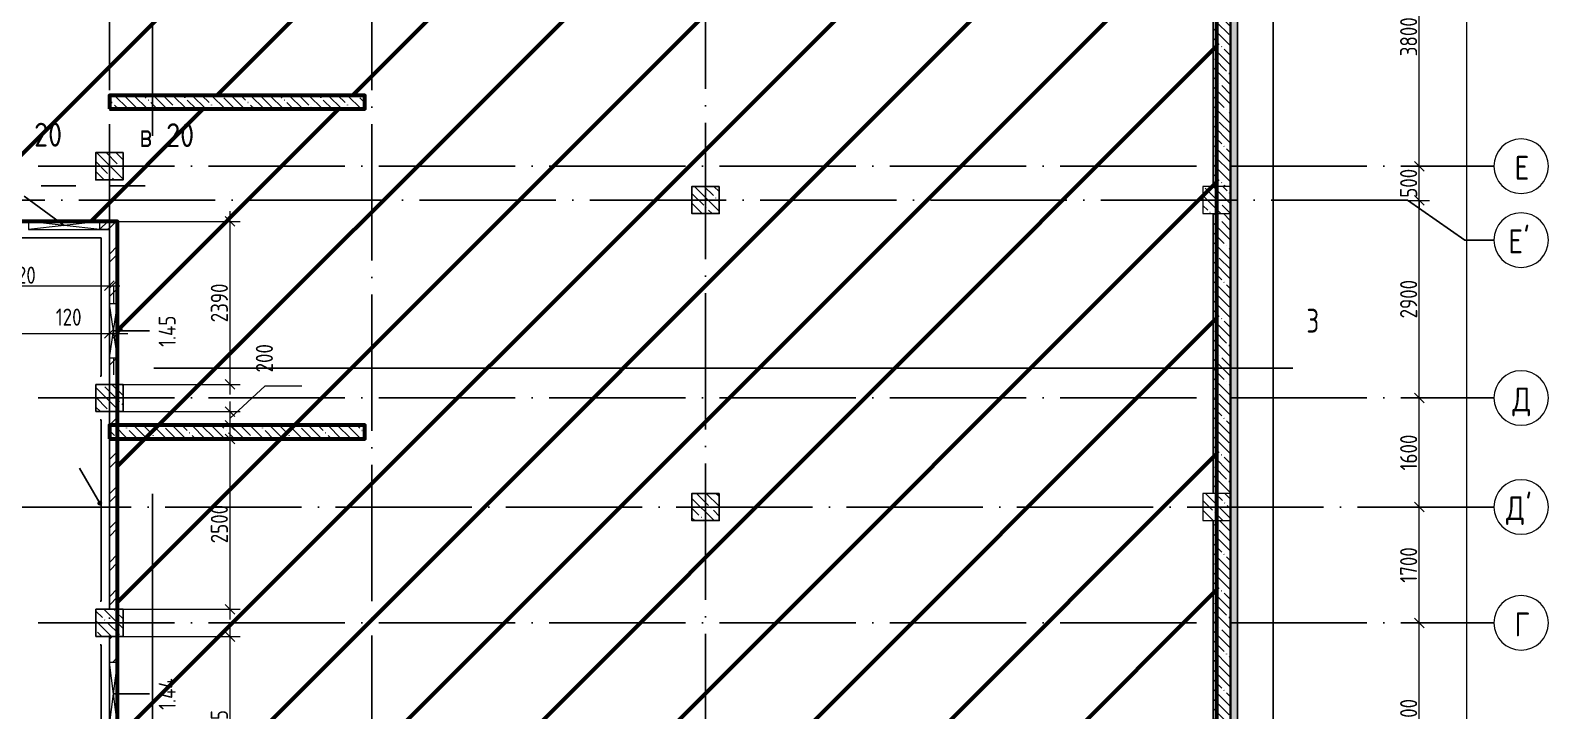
# Model space of a CAD drawing. Header units: millimetres. Extents: x -68946 to 288321, y -402657 to 324925.
# Drawn here: x 148095 to 170394, y 131835 to 141816 of the extents above; entities that cross this region are included whole.
import ezdxf

# ---------------------------------------------------------------- set-up
doc = ezdxf.new("R2010")
doc.units = ezdxf.units.MM
doc.linetypes.add('ADSK_Линия сетки', pattern=[2500, 2000, -250, 0, -250])
doc.layers.get('Defpoints').update_dxf_attribs({"color": 250})
for name, color, linetype, lineweight in [('3.4) ПТ-5         4 вып', 150, 'Continuous', 60), ('A-ANNO-DIMS', 250, 'Continuous', 9), ('A-AREA-BNDY', 7, 'Continuous', 5), ('A-DETL-1', 250, 'Continuous', 53), ('A-DETL-GENF', 250, 'Continuous', 9), ('A-DETL-GENF-1', 250, 'Continuous', 5), ('A-GENM-1', 250, 'Continuous', 5), ('A-GENM-2', 250, 'Continuous', 5), ('A-GLAZ', 250, 'Continuous', 5), ('A-GLAZ-IDEN', 7, 'Continuous', 9), ('A-WALL', 250, 'Continuous', 9), ('A-WALL-1', 250, 'Continuous', 50), ('A-WALL-2', 250, 'Continuous', 5), ('G-ANNO-SYMB-3', 250, 'Continuous', 9), ('G-ANNO-TEXT', 250, 'Continuous', 9), ('I-WALL', 7, 'Continuous', 9), ('I-WALL-1', 250, 'Continuous', 5), ('S-COLS-1', 250, 'Continuous', 5), ('S-COLS-2', 250, 'Continuous', 5), ('Оси', 250, 'Continuous', 9), ('Оси-1', 250, 'ADSK_Линия сетки', 9)]:
    doc.layers.add(name, color=color, linetype=linetype, lineweight=lineweight)
doc.layers.add('A-GLAZ-1', color=7, linetype='Continuous', lineweight=5, true_color=0x7f7f7f)
doc.styles.add('GOST Common', font='', dxfattribs={"width": 0.9, "height": 350})
doc.styles.add('GOST Common_1', font='', dxfattribs={"width": 0.9, "height": 250})
doc.styles.add('ISOCPEUR_I_1', font='ГОСТ тип А.ttf', dxfattribs={"height": 2500})
doc.styles.add('А3', font='ГОСТ тип А.ttf')
doc.styles.get('GOST Common').set_extended_font_data('GOST Common')
doc.styles.get('GOST Common_1').set_extended_font_data('GOST Common')
doc.dimstyles.new('ADSK_Основной_2_5_мм', dxfattribs={"dimscale": 304.8, "dimtxt": 0.824897, "dimasz": 0.463911, "dimexe": 0.492126, "dimexo": 0.001615, "dimgap": 0.098425, "dimtad": 1, "dimdec": 0, "dimlfac": 304.8, "dimdsep": 46, "dimtxsty": 'GOST Common_1', "dimblk1": 'OBLIQUE', "dimblk2": 'OBLIQUE', "dimsah": 1, "dimcen": 0.09, "dimdle": 0.492126, "dimazin": 0, "dimtfac": 1, "dimtdec": 4, "dimtix": 1, "dimtmove": 0, "dimatfit": 3, "dimfxl": 1, "dimtvp": 1, "dimtolj": 1, "dimtzin": 0, "dimlwd": 9, "dimlwe": 9, "dimarcsym": 2})
doc.dimstyles.new('ADSK_Основной_2_5_мм_1', dxfattribs={"dimscale": 304.8, "dimtxt": 0.824897, "dimasz": 0.463911, "dimexe": 0.492126, "dimexo": 0.001615, "dimgap": 0.098425, "dimtad": 1, "dimdec": 0, "dimlfac": 304.8, "dimdsep": 46, "dimtxsty": 'GOST Common_1', "dimblk1": 'OBLIQUE', "dimblk2": 'OBLIQUE', "dimsah": 1, "dimcen": 0.09, "dimdle": 0.492126, "dimazin": 0, "dimtfac": 1, "dimtdec": 4, "dimtix": 1, "dimtmove": 1, "dimatfit": 3, "dimfxl": 1, "dimtvp": 1, "dimtolj": 1, "dimtzin": 0, "dimlwd": 9, "dimlwe": 9, "dimarcsym": 2})
pattern_1 = [(45, (12755.58, 117197.27), (-251.4472, 251.4472), []), (45, (12755.58, 117578.27), (-251.4472, 251.4472), [])]
pattern_2 = [(135, (12755.58, 117197.27), (-142.5612, -142.5612), []), (135, (12898.14, 117197.27), (-142.5612, -142.5612), [252.016, -50.403, 3.353, -47.05])]

# ---------------------------------------------------------------- blocks, each defined once
blk = doc.blocks.new('BSC_Колонна _Прямоугольная - 400x400-V41-АР1_Маркировочный план подвала_ Блок 2_ 3')
at = {"layer": 'S-COLS-1'}
h = blk.add_hatch(dxfattribs=at)
h.set_pattern_fill('FP_51', color=256, style=0, pattern_type=2)
h.set_pattern_definition([(135, (-136500, -22625), (-142.5612, -142.5612), []), (135, (-136357.44, -22625), (-142.5612, -142.5612), [252.016, -50.403, 3.353, -47.05])])
h.paths.add_polyline_path([(200, -200), (200, 200), (-200, 200), (-200, -200)])
at = {"layer": 'S-COLS-2'}
for p, q in [((200, 200), (-200, 200)), ((-200, 200), (-200, -200)), ((200, -200), (200, 200)), ((-200, -200), (200, -200))]:
    blk.add_line(p, q, dxfattribs=at)
blk = doc.blocks.new('BSC_Колонна _Прямоугольная - 400x400-V81-АР1_Маркировочный план подвала_ Блок 2_ 3')
at = {"layer": 'S-COLS-1'}
h = blk.add_hatch(dxfattribs=at)
h.set_pattern_fill('FP_91', color=256, style=0, pattern_type=2)
h.set_pattern_definition([(135, (-152750, -17625), (-142.56192, -142.56192), []), (135, (-152607.44, -17625), (-142.56192, -142.56192), [252.016, -50.403, 3.353, -47.05])])
h.paths.add_polyline_path([(200, -200), (200, 200), (-200, 200), (-200, -200)])
at = {"layer": 'S-COLS-2'}
for p, q in [((200, 200), (-200, 200)), ((-200, 200), (-200, -200)), ((200, -200), (200, 200)), ((-200, -200), (200, -200))]:
    blk.add_line(p, q, dxfattribs=at)
blk = doc.blocks.new('BSC_Колонна _Прямоугольная - 400x400-V82-АР1_Маркировочный план подвала_ Блок 2_ 3')
at = {"layer": 'S-COLS-1'}
h = blk.add_hatch(dxfattribs=at)
h.set_pattern_fill('FP_92', color=256, style=0, pattern_type=2)
h.set_pattern_definition([(135, (-145250, -17625), (-142.56192, -142.56192), []), (135, (-145107.44, -17625), (-142.56192, -142.56192), [252.016, -50.403, 3.353, -47.05])])
h.paths.add_polyline_path([(200, -200), (200, 200), (-200, 200), (-200, -200)])
at = {"layer": 'S-COLS-2'}
for p, q in [((200, 200), (-200, 200)), ((-200, 200), (-200, -200)), ((200, -200), (200, 200)), ((-200, -200), (200, -200))]:
    blk.add_line(p, q, dxfattribs=at)
blk = doc.blocks.new('BSC_Колонна _Прямоугольная - 400x400-V85-АР1_Маркировочный план подвала_ Блок 2_ 3')
at = {"layer": 'S-COLS-1'}
h = blk.add_hatch(dxfattribs=at)
h.set_pattern_fill('FP_95', color=256, style=0, pattern_type=2)
h.set_pattern_definition([(135, (-152749.81, -22130), (-142.5612, -142.5612), []), (135, (-152607.25, -22130), (-142.5612, -142.5612), [252.016, -50.403, 3.353, -47.05])])
h.paths.add_polyline_path([(200, -200), (200, 200), (-200, 200), (-200, -200)])
at = {"layer": 'S-COLS-2'}
for p, q in [((200, 200), (-200, 200)), ((-200, 200), (-200, -200)), ((200, -200), (200, 200)), ((-200, -200), (200, -200))]:
    blk.add_line(p, q, dxfattribs=at)
blk = doc.blocks.new('BSC_Колонна _Прямоугольная - 400x400-V86-АР1_Маркировочный план подвала_ Блок 2_ 3')
at = {"layer": 'S-COLS-1'}
h = blk.add_hatch(dxfattribs=at)
h.set_pattern_fill('FP_96', color=256, style=0, pattern_type=2)
h.set_pattern_definition([(135, (-145249.81, -22130), (-142.5612, -142.5612), []), (135, (-145107.25, -22130), (-142.5612, -142.5612), [252.016, -50.403, 3.353, -47.05])])
h.paths.add_polyline_path([(200, -200), (200, 200), (-200, 200), (-200, -200)])
at = {"layer": 'S-COLS-2'}
for p, q in [((200, 200), (-200, 200)), ((-200, 200), (-200, -200)), ((200, -200), (200, 200)), ((-200, -200), (200, -200))]:
    blk.add_line(p, q, dxfattribs=at)
blk = doc.blocks.new('_Wn_-As_OpeningMEP_wall__Rectangular - _Wn_-As_OpeningMEP_wall__Rectangular-35396660-АР1_Маркировочный план подвала_ Блок 2_ 3')
at = {"layer": 'A-DETL-GENF'}
for p, q in [((460, 60), (-460, 60)), ((-460, 60), (-460, -60)), ((460, -60), (460, 60)), ((-460, -60), (460, -60))]:
    blk.add_line(p, q, dxfattribs=at)
at = {"layer": 'A-DETL-GENF-1'}
for p, q in [((460, -60), (-460, 60)), ((460, 60), (-460, -60)), ((-460, 60), (-460, -60)), ((460, -60), (460, 60))]:
    blk.add_line(p, q, dxfattribs=at)
blk = doc.blocks.new('_Wn_-As_OpeningMEP_wall__Rectangular - _Wn_-As_OpeningMEP_wall__Rectangular-32773635-АР1_Маркировочный план подвала_ Блок 2_ 3')
at = {"layer": 'A-DETL-GENF'}
for p, q in [((395, 60), (-395, 60)), ((-395, 60), (-395, -60)), ((395, -60), (395, 60)), ((-395, -60), (395, -60))]:
    blk.add_line(p, q, dxfattribs=at)
at = {"layer": 'A-DETL-GENF-1'}
for p, q in [((395, -60), (-395, 60)), ((395, 60), (-395, -60)), ((-395, 60), (-395, -60)), ((395, -60), (395, 60))]:
    blk.add_line(p, q, dxfattribs=at)
blk = doc.blocks.new('_Wn_-As_OpeningMEP_wall__Rectangular - _Wn_-As_OpeningMEP_wall__Rectangular-35396675-АР1_Маркировочный план подвала_ Блок 2_ 3')
at = {"layer": 'A-DETL-GENF'}
for p, q in [((525, 60), (-525, 60)), ((-525, 60), (-525, -60)), ((525, -60), (525, 60)), ((-525, -60), (525, -60))]:
    blk.add_line(p, q, dxfattribs=at)
at = {"layer": 'A-DETL-GENF-1'}
for p, q in [((525, -60), (-525, 60)), ((525, 60), (-525, -60)), ((-525, 60), (-525, -60)), ((525, -60), (525, 60))]:
    blk.add_line(p, q, dxfattribs=at)
blk = doc.blocks.new('Ом_Перемычка из уголков - A1-0_79-32788947-АР1_Маркировочный план подвала_ Блок 2_ 3')
at = {"layer": 'A-GENM-2'}
for p, q in [((-520, 0), (-270, 0)), ((520, 0), (770, 0))]:
    blk.add_line(p, q, dxfattribs=at)
blk = doc.blocks.new('Ось сетки - Круг_Ø8 мм-39983606-АР1_Маркировочный план подвала_ Блок 2_ 3')
at = {"layer": 'Оси'}
for start, end in [(360, 180), (180, 360)]:
    blk.add_arc((0, 0), 4, start, end, dxfattribs=at)
blk = doc.blocks.new('_Oblique')
at = {"color": 0, "linetype": 'ByBlock', "lineweight": -2}
blk.add_line((-0.5, -0.5), (0.5, 0.5), dxfattribs=at)
blk = doc.blocks.new('*D5602')
at = {"layer": 'A-ANNO-DIMS', "color": 0, "lineweight": 9, "transparency": 16777216}
for p, q in [((169081, 175972), (169331, 175972)), ((169181, 117072), (169181, 176122)), ((169081, 117222), (169331, 117222))]:
    blk.add_line(p, q, dxfattribs=at)
at = {"layer": 'Defpoints', "color": 0, "transparency": 16777216}
for p in [(169081, 175972), (169181, 175972), (169081, 117222)]:
    blk.add_point(p, dxfattribs=at)
at = {"layer": 'A-ANNO-DIMS', "color": 0, "lineweight": 9, "transparency": 16777216, "xscale": 141.4, "yscale": 141.4, "zscale": 141.4}
for p, rotation in [((169181, 175972), 90), ((169181, 117222), 270)]:
    blk.add_blockref('_Oblique', p, dxfattribs=dict(at, rotation=rotation))
at = {"layer": 'A-ANNO-DIMS', "color": 0, "lineweight": 25, "transparency": 16777216, "insert": (169025, 146597), "char_height": 251.4, "width": 946.05, "attachment_point": 5, "rotation": 90, "style": 'А3'}
blk.add_mtext('\\A1;58750', dxfattribs=at)
blk = doc.blocks.new('*D5608')
at = {"layer": 'A-ANNO-DIMS', "color": 0, "lineweight": 9, "transparency": 16777216}
for p, q in [((168481, 130172), (168481, 133272)), ((168381, 133122), (168631, 133122)), ((168381, 130322), (168631, 130322))]:
    blk.add_line(p, q, dxfattribs=at)
at = {"layer": 'Defpoints', "color": 0, "transparency": 16777216}
for p in [(168381, 133122), (168481, 133122), (168381, 130322)]:
    blk.add_point(p, dxfattribs=at)
at = {"layer": 'A-ANNO-DIMS', "color": 0, "lineweight": 9, "transparency": 16777216, "xscale": 141.4, "yscale": 141.4, "zscale": 141.4}
for p, rotation in [((168481, 133122), 90), ((168481, 130322), 270)]:
    blk.add_blockref('_Oblique', p, dxfattribs=dict(at, rotation=rotation))
at = {"layer": 'A-ANNO-DIMS', "color": 0, "lineweight": 25, "transparency": 16777216, "insert": (168325, 131722), "char_height": 251.4, "width": 756.84, "attachment_point": 5, "rotation": 90, "style": 'А3'}
blk.add_mtext('\\A1;2800', dxfattribs=at)
blk = doc.blocks.new('*D5609')
at = {"layer": 'A-ANNO-DIMS', "color": 0, "lineweight": 9, "transparency": 16777216}
for p, q in [((168481, 132972), (168481, 134972)), ((168381, 134822), (168631, 134822)), ((168381, 133122), (168631, 133122))]:
    blk.add_line(p, q, dxfattribs=at)
at = {"layer": 'Defpoints', "color": 0, "transparency": 16777216}
for p in [(168381, 134822), (168481, 134822), (168381, 133122)]:
    blk.add_point(p, dxfattribs=at)
at = {"layer": 'A-ANNO-DIMS', "color": 0, "lineweight": 9, "transparency": 16777216, "xscale": 141.4, "yscale": 141.4, "zscale": 141.4}
for p, rotation in [((168481, 134822), 90), ((168481, 133122), 270)]:
    blk.add_blockref('_Oblique', p, dxfattribs=dict(at, rotation=rotation))
at = {"layer": 'A-ANNO-DIMS', "color": 0, "lineweight": 25, "transparency": 16777216, "insert": (168325, 133972), "char_height": 251.4, "width": 700.59, "attachment_point": 5, "rotation": 90, "style": 'А3'}
blk.add_mtext('\\A1;1700', dxfattribs=at)
blk = doc.blocks.new('*D5610')
at = {"layer": 'A-ANNO-DIMS', "color": 0, "lineweight": 9, "transparency": 16777216}
for p, q in [((168481, 134672), (168481, 136572)), ((168381, 136422), (168631, 136422)), ((168381, 134822), (168631, 134822))]:
    blk.add_line(p, q, dxfattribs=at)
at = {"layer": 'Defpoints', "color": 0, "transparency": 16777216}
for p in [(168381, 136422), (168481, 136422), (168381, 134822)]:
    blk.add_point(p, dxfattribs=at)
at = {"layer": 'A-ANNO-DIMS', "color": 0, "lineweight": 9, "transparency": 16777216, "xscale": 141.4, "yscale": 141.4, "zscale": 141.4}
for p, rotation in [((168481, 136422), 90), ((168481, 134822), 270)]:
    blk.add_blockref('_Oblique', p, dxfattribs=dict(at, rotation=rotation))
at = {"layer": 'A-ANNO-DIMS', "color": 0, "lineweight": 25, "transparency": 16777216, "insert": (168325, 135622), "char_height": 251.4, "width": 700.59, "attachment_point": 5, "rotation": 90, "style": 'А3'}
blk.add_mtext('\\A1;1600', dxfattribs=at)
blk = doc.blocks.new('*D5611')
at = {"layer": 'A-ANNO-DIMS', "color": 0, "lineweight": 9, "transparency": 16777216}
for p, q in [((168481, 136272), (168481, 139472)), ((168307, 139322), (168631, 139322)), ((168381, 136422), (168631, 136422))]:
    blk.add_line(p, q, dxfattribs=at)
at = {"layer": 'Defpoints', "color": 0, "transparency": 16777216}
for p in [(168306, 139322), (168481, 139322), (168381, 136422)]:
    blk.add_point(p, dxfattribs=at)
at = {"layer": 'A-ANNO-DIMS', "color": 0, "lineweight": 9, "transparency": 16777216, "xscale": 141.4, "yscale": 141.4, "zscale": 141.4}
for p, rotation in [((168481, 139322), 90), ((168481, 136422), 270)]:
    blk.add_blockref('_Oblique', p, dxfattribs=dict(at, rotation=rotation))
at = {"layer": 'A-ANNO-DIMS', "color": 0, "lineweight": 25, "transparency": 16777216, "insert": (168325, 137872), "char_height": 251.4, "width": 756.84, "attachment_point": 5, "rotation": 90, "style": 'А3'}
blk.add_mtext('\\A1;2900', dxfattribs=at)
blk = doc.blocks.new('*D5612')
at = {"layer": 'A-ANNO-DIMS', "color": 0, "lineweight": 9, "transparency": 16777216}
for p, q in [((168381, 139822), (168631, 139822)), ((168481, 139822), (168481, 139964)), ((168481, 139322), (168481, 139822)), ((168307, 139322), (168631, 139322)), ((168481, 139322), (168481, 139181))]:
    blk.add_line(p, q, dxfattribs=at)
at = {"layer": 'Defpoints', "color": 0, "transparency": 16777216}
for p in [(168381, 139822), (168481, 139822), (168306, 139322)]:
    blk.add_point(p, dxfattribs=at)
at = {"layer": 'A-ANNO-DIMS', "color": 0, "lineweight": 9, "transparency": 16777216, "xscale": 141.4, "yscale": 141.4, "zscale": 141.4}
for p, rotation in [((168481, 139822), 270), ((168481, 139322), 90)]:
    blk.add_blockref('_Oblique', p, dxfattribs=dict(at, rotation=rotation))
at = {"layer": 'A-ANNO-DIMS', "color": 0, "lineweight": 25, "transparency": 16777216, "insert": (168325, 139572), "char_height": 251.4, "width": 567.63, "attachment_point": 5, "rotation": 90, "style": 'А3'}
blk.add_mtext('\\A1;500', dxfattribs=at)
blk = doc.blocks.new('*D5613')
at = {"layer": 'A-ANNO-DIMS', "color": 0, "lineweight": 9, "transparency": 16777216}
for p, q in [((168307, 143622), (168631, 143622)), ((168481, 139672), (168481, 143772)), ((168381, 139822), (168631, 139822))]:
    blk.add_line(p, q, dxfattribs=at)
at = {"layer": 'Defpoints', "color": 0, "transparency": 16777216}
for p in [(168306, 143622), (168481, 143622), (168381, 139822)]:
    blk.add_point(p, dxfattribs=at)
at = {"layer": 'A-ANNO-DIMS', "color": 0, "lineweight": 9, "transparency": 16777216, "xscale": 141.4, "yscale": 141.4, "zscale": 141.4}
for p, rotation in [((168481, 143622), 90), ((168481, 139822), 270)]:
    blk.add_blockref('_Oblique', p, dxfattribs=dict(at, rotation=rotation))
at = {"layer": 'A-ANNO-DIMS', "color": 0, "lineweight": 25, "transparency": 16777216, "insert": (168325, 141722), "char_height": 251.4, "width": 756.84, "attachment_point": 5, "rotation": 90, "style": 'А3'}
blk.add_mtext('\\A1;3800', dxfattribs=at)
blk = doc.blocks.new('*D5525')
at = {"layer": 'A-ANNO-DIMS', "color": 0, "lineweight": 9, "transparency": 16777216}
for p, q in [((149456, 132922), (151174, 132922)), ((151024, 133072), (151024, 130047)), ((151124, 130197), (150874, 130197))]:
    blk.add_line(p, q, dxfattribs=at)
at = {"layer": 'Defpoints', "color": 0, "transparency": 16777216}
for p in [(149456, 132922), (151024, 130197), (151124, 130197)]:
    blk.add_point(p, dxfattribs=at)
at = {"layer": 'A-ANNO-DIMS', "color": 0, "lineweight": 9, "transparency": 16777216, "xscale": 141.4, "yscale": 141.4, "zscale": 141.4}
for p, rotation in [((151024, 132922), 90), ((151024, 130197), 270)]:
    blk.add_blockref('_Oblique', p, dxfattribs=dict(at, rotation=rotation))
at = {"layer": 'A-ANNO-DIMS', "color": 0, "lineweight": 25, "transparency": 16777216, "insert": (150869, 131560), "char_height": 251.4, "width": 756.84, "attachment_point": 5, "rotation": 90, "style": 'А3'}
blk.add_mtext('\\A1;2725', dxfattribs=at)
blk = doc.blocks.new('*D5526')
at = {"layer": 'A-ANNO-DIMS', "color": 0, "lineweight": 9, "transparency": 16777216}
for p, q in [((151124, 135822), (150874, 135822)), ((151024, 135972), (151024, 133172)), ((149456, 133322), (151174, 133322))]:
    blk.add_line(p, q, dxfattribs=at)
at = {"layer": 'Defpoints', "color": 0, "transparency": 16777216}
for p in [(151124, 135822), (149456, 133322), (151024, 133322)]:
    blk.add_point(p, dxfattribs=at)
at = {"layer": 'A-ANNO-DIMS', "color": 0, "lineweight": 9, "transparency": 16777216, "xscale": 141.4, "yscale": 141.4, "zscale": 141.4}
for p, rotation in [((151024, 135822), 90), ((151024, 133322), 270)]:
    blk.add_blockref('_Oblique', p, dxfattribs=dict(at, rotation=rotation))
at = {"layer": 'A-ANNO-DIMS', "color": 0, "lineweight": 25, "transparency": 16777216, "insert": (150869, 134572), "char_height": 251.4, "width": 756.84, "attachment_point": 5, "rotation": 90, "style": 'А3'}
blk.add_mtext('\\A1;2500', dxfattribs=at)
blk = doc.blocks.new('*D5527')
at = {"layer": 'A-ANNO-DIMS', "color": 0, "lineweight": 9, "transparency": 16777216}
for p, q in [((151024, 136122), (151542, 136599)), ((151542, 136599), (152080, 136599)), ((151024, 136372), (151024, 135872)), ((149456, 136222), (151174, 136222)), ((151124, 136022), (150874, 136022))]:
    blk.add_line(p, q, dxfattribs=at)
at = {"layer": 'Defpoints', "color": 0, "transparency": 16777216}
for p in [(149456, 136222), (151024, 136022), (151124, 136022)]:
    blk.add_point(p, dxfattribs=at)
at = {"layer": 'A-ANNO-DIMS', "color": 0, "lineweight": 9, "transparency": 16777216, "xscale": 141.4, "yscale": 141.4, "zscale": 141.4}
for p, rotation in [((151024, 136222), 90), ((151024, 136022), 270)]:
    blk.add_blockref('_Oblique', p, dxfattribs=dict(at, rotation=rotation))
at = {"layer": 'A-ANNO-DIMS', "color": 0, "lineweight": 25, "transparency": 16777216, "insert": (151404, 136797), "char_height": 251.4, "width": 567.63, "attachment_point": 1, "rotation": 90, "line_spacing_factor": 1.022761, "style": 'А3'}
blk.add_mtext('\\A1;200', dxfattribs=at)
blk = doc.blocks.new('*D5528')
at = {"layer": 'A-ANNO-DIMS', "color": 0, "lineweight": 9, "transparency": 16777216}
for p, q in [((151024, 139162), (151024, 136472)), ((149376, 139012), (151174, 139012)), ((149456, 136622), (151174, 136622))]:
    blk.add_line(p, q, dxfattribs=at)
at = {"layer": 'Defpoints', "color": 0, "transparency": 16777216}
for p in [(149376, 139012), (149456, 136622), (151024, 136622)]:
    blk.add_point(p, dxfattribs=at)
at = {"layer": 'A-ANNO-DIMS', "color": 0, "lineweight": 9, "transparency": 16777216, "xscale": 141.4, "yscale": 141.4, "zscale": 141.4}
for p, rotation in [((151024, 139012), 90), ((151024, 136622), 270)]:
    blk.add_blockref('_Oblique', p, dxfattribs=dict(at, rotation=rotation))
at = {"layer": 'A-ANNO-DIMS', "color": 0, "lineweight": 25, "transparency": 16777216, "insert": (150869, 137817), "char_height": 251.4, "width": 756.84, "attachment_point": 5, "rotation": 90, "style": 'А3'}
blk.add_mtext('\\A1;2390', dxfattribs=at)
blk = doc.blocks.new('*D5529')
at = {"layer": 'A-ANNO-DIMS', "color": 0, "lineweight": 9, "transparency": 16777216}
for p, q in [((146536, 138892), (146536, 137918)), ((146386, 138068), (149406, 138068)), ((149256, 138168), (149256, 137918))]:
    blk.add_line(p, q, dxfattribs=at)
at = {"layer": 'Defpoints', "color": 0, "transparency": 16777216}
for p in [(146536, 138892), (149256, 138168), (149256, 138068)]:
    blk.add_point(p, dxfattribs=at)
at = {"layer": 'A-ANNO-DIMS', "color": 0, "lineweight": 9, "transparency": 16777216, "xscale": 141.4, "yscale": 141.4, "zscale": 141.4, "rotation": 180}
blk.add_blockref('_Oblique', (146536, 138068), dxfattribs=at)
at = {"layer": 'A-ANNO-DIMS', "color": 0, "lineweight": 9, "transparency": 16777216, "xscale": 141.4, "yscale": 141.4, "zscale": 141.4}
blk.add_blockref('_Oblique', (149256, 138068), dxfattribs=at)
at = {"layer": 'A-ANNO-DIMS', "color": 0, "lineweight": 25, "transparency": 16777216, "insert": (147896, 138224), "char_height": 251.4, "width": 756.84, "attachment_point": 5, "style": 'А3'}
blk.add_mtext('\\A1;2720', dxfattribs=at)
blk = doc.blocks.new('*D5597')
at = {"layer": 'A-ANNO-DIMS', "color": 0, "lineweight": 9, "transparency": 16777216}
for p, q in [((133876, 137942), (133876, 137218)), ((133726, 137368), (149406, 137368)), ((149256, 137468), (149256, 137218))]:
    blk.add_line(p, q, dxfattribs=at)
at = {"layer": 'Defpoints', "color": 0, "transparency": 16777216}
for p in [(133876, 137942), (149256, 137468), (149256, 137368)]:
    blk.add_point(p, dxfattribs=at)
at = {"layer": 'A-ANNO-DIMS', "color": 0, "lineweight": 9, "transparency": 16777216, "xscale": 141.4, "yscale": 141.4, "zscale": 141.4, "rotation": 180}
blk.add_blockref('_Oblique', (133876, 137368), dxfattribs=at)
at = {"layer": 'A-ANNO-DIMS', "color": 0, "lineweight": 9, "transparency": 16777216, "xscale": 141.4, "yscale": 141.4, "zscale": 141.4}
blk.add_blockref('_Oblique', (149256, 137368), dxfattribs=at)
at = {"layer": 'A-ANNO-DIMS', "color": 0, "lineweight": 25, "transparency": 16777216, "insert": (141566, 137524), "char_height": 251.4, "width": 889.8, "attachment_point": 5, "style": 'А3'}
blk.add_mtext('\\A1;15380', dxfattribs=at)
blk = doc.blocks.new('*D5598')
at = {"layer": 'A-ANNO-DIMS', "color": 0, "lineweight": 9, "transparency": 16777216}
for p, q in [((148480, 137368), (149256, 137368)), ((149106, 137368), (149526, 137368)), ((149256, 137468), (149256, 137218)), ((149376, 137468), (149376, 137218))]:
    blk.add_line(p, q, dxfattribs=at)
at = {"layer": 'Defpoints', "color": 0, "transparency": 16777216}
for p in [(149256, 137468), (149376, 137468), (149376, 137368)]:
    blk.add_point(p, dxfattribs=at)
at = {"layer": 'A-ANNO-DIMS', "color": 0, "lineweight": 9, "transparency": 16777216, "xscale": 141.4, "yscale": 141.4, "zscale": 141.4, "rotation": 180}
blk.add_blockref('_Oblique', (149256, 137368), dxfattribs=at)
at = {"layer": 'A-ANNO-DIMS', "color": 0, "lineweight": 9, "transparency": 16777216, "xscale": 141.4, "yscale": 141.4, "zscale": 141.4}
blk.add_blockref('_Oblique', (149376, 137368), dxfattribs=at)
at = {"layer": 'A-ANNO-DIMS', "color": 0, "lineweight": 25, "transparency": 16777216, "insert": (148468, 137734), "char_height": 251.4, "width": 511.38, "attachment_point": 1, "line_spacing_factor": 1.022761, "style": 'А3'}
blk.add_mtext('\\A1;120', dxfattribs=at)

msp = doc.modelspace()

# ---------------------------------------------------------------- hatches: boundary and pattern name
at = {"layer": '3.4) ПТ-5         4 вып'}
h = msp.add_hatch(dxfattribs=at)
h.set_pattern_fill('ANSI31', color=256, scale=444)
h.paths.add_polyline_path([(165505.5794, 175922.2725), (153204.5565, 175922.2725), (153204.5565, 167092.2731), (149255.5794, 167092.2731), (149255.5784, 175522.2725), (135005.5883, 175522.2725), (135005.5883, 173822.2731), (130555.579, 173822.2731), (130555.579, 175522.2731), (121455.5793, 175522.2731), (121455.5793, 175716.2262), (106155.5788, 175716.2262), (106155.5788, 166612.2956), (110205.5784, 166612.2956), (110205.5784, 156972.2956), (113915.5784, 156952.2731), (113915.5784, 153345.7592), (117855.579, 153345.7592), (117855.579, 136622.2725), (127015.579, 136622.2725), (127015.579, 133327.2725), (128505.579, 133322.2725), (128505.579, 127472.2731), (133700.8917, 127472.2731), (133700.8917, 142722.2735), (146655.5784, 142722.2735), (146655.5784, 139012.2735), (149375.5784, 139012.2735), (149375.5784, 130197.2725), (153220.5784, 130197.2725), (153220.5784, 117287.2731), (157805.5794, 117272.2731), (157805.5784, 128892.2731), (165505.5794, 128892.2731)])
h.paths.add_polyline_path([(131455.5794, 162522.2404), (131855.5794, 162522.2404), (131855.5794, 145322.2729), (131455.5794, 145322.2729)], flags=16)
h.paths.add_polyline_path([(137205.5784, 162322.241), (137205.5784, 162522.2404), (153005.5784, 162522.2404), (153005.5784, 162522.241), (153205.5784, 162522.241), (153205.5784, 145322.2725), (153005.5784, 145322.2725), (153005.5784, 150522.2404), (149255.5794, 150522.2404), (149255.5794, 150722.2404), (153005.5784, 150722.2404), (153005.5784, 154752.4235), (149255.5784, 154752.4235), (149255.5784, 154952.4235), (153005.5784, 154952.4235), (153005.5784, 159702.2731), (149055.5784, 159702.2731), (149055.5784, 159902.2731), (153005.5784, 159902.2731), (153005.5784, 162322.241)], flags=16)
h.paths.add_polyline_path([(136905.5789, 145522.2729), (149255.5784, 145522.2729), (149255.5784, 147472.2729), (152482.3145, 147472.2729), (152482.3145, 145322.2725), (149255.5784, 145322.2725), (136905.5789, 145322.2725)], flags=16)
h.paths.add_polyline_path([(149255.5784, 140862.2725), (153005.5774, 140862.2725), (153005.5774, 140662.2725), (149255.5784, 140662.2725)], flags=16)
h.paths.add_polyline_path([(157805.5794, 171022.3919), (158005.5794, 171022.3919), (158005.5794, 157922.2725), (157805.5794, 157922.2725)], flags=16)
at = {"layer": 'A-WALL', "lineweight": 25}
msp.add_hatch(color=256, dxfattribs=at).paths.add_polyline_path([(165705.5794, 117014.2731), (165713.5577, 117014.2731), (165713.5577, 176180.2725), (165705.5577, 176180.2725), (165705.5577, 117014.2731)])
at = {"layer": 'A-WALL-2', "lineweight": 25}
h = msp.add_hatch(dxfattribs=at)
h.set_pattern_fill('FP_3', color=256, style=0, pattern_type=2)
h.set_pattern_definition([(0, (12755.58, 117197.27), (120.968, 69.841), [80.645, -161.29]), (120, (12755.58, 117197.27), (-120.96808, 69.84086), [80.645, -161.29]), (60, (12755.58, 117197.27), (-8e-05, 139.68186), [0, -161.29, 80.645, 0])])
h.paths.add_polyline_path([(165713.5577, 116914.2731), (165813.5577, 116914.2731), (165813.5577, 176280.2725), (165713.5577, 176280.2725), (165713.5577, 117014.2731)])
at = {"layer": 'G-ANNO-TEXT', "lineweight": 25}
h = msp.add_hatch(color=256, dxfattribs=at)
edge = h.paths.add_edge_path()
edge.add_arc((149113.8182, 134880.0357), 25, 180, 540, ccw=False)
at = {"layer": 'I-WALL-1', "lineweight": 25}
h = msp.add_hatch(dxfattribs=at)
h.set_pattern_fill('FP_1', color=256, style=0, pattern_type=2)
h.set_pattern_definition(pattern_2)
h.paths.add_polyline_path([(165455.5577, 139527.2765), (165705.5577, 139527.2765), (165705.3913, 143622.3919), (165455.5577, 143622.3919)])
h = msp.add_hatch(dxfattribs=at)
h.set_pattern_fill('FP_1', color=256, style=0, pattern_type=2)
h.set_pattern_definition(pattern_2)
h.paths.add_polyline_path([(153005.5565, 140662.2725), (153005.5565, 140862.2725), (149255.5784, 140862.2725), (149255.5784, 140662.2725), (151388.3656, 140662.2725)])
h = msp.add_hatch(dxfattribs=at)
h.set_pattern_fill('FP_2', color=256, style=0, pattern_type=2)
h.set_pattern_definition(pattern_1)
h.paths.add_polyline_path([(149115.5784, 138892.2735), (149255.5784, 138892.2735), (149255.5784, 139012.2735), (149115.5784, 139012.2735)])
h.paths.add_polyline_path([(146655.5784, 138892.2735), (148065.5784, 138892.2735), (148065.5784, 139012.2735), (146655.5784, 139012.2735)])
h = msp.add_hatch(dxfattribs=at)
h.set_pattern_fill('FP_2', color=256, style=0, pattern_type=2)
h.set_pattern_definition(pattern_1)
h.paths.add_polyline_path([(149255.5784, 136022.2725), (149375.5784, 136022.2725), (149375.5784, 136222.2731), (149255.5784, 136222.2731)])
h.paths.add_polyline_path([(149375.5784, 136622.2731), (149375.5784, 137012.2731), (149255.5784, 137012.2731), (149255.5784, 136622.2731)])
h.paths.add_polyline_path([(149313.1996, 137802.2731), (149375.5784, 137802.2731), (149375.5784, 139012.2735), (149255.5784, 139012.2735), (149255.5784, 137802.2731)])
h = msp.add_hatch(dxfattribs=at)
h.set_pattern_fill('FP_1', color=256, style=0, pattern_type=2)
h.set_pattern_definition(pattern_2)
h.paths.add_polyline_path([(165455.5577, 135022.2725), (165705.5577, 135022.2725), (165705.3913, 139127.2765), (165455.5577, 139127.2765), (165455.5577, 138350.8816)])
h = msp.add_hatch(dxfattribs=at)
h.set_pattern_fill('FP_1', color=256, style=0, pattern_type=2)
h.set_pattern_definition(pattern_2)
h.paths.add_polyline_path([(153005.5784, 135822.2725), (153005.5784, 136022.2725), (149255.5784, 136022.2725), (149255.5784, 135822.2725), (151388.3656, 135822.2725)])
h = msp.add_hatch(dxfattribs=at)
h.set_pattern_fill('FP_2', color=256, style=0, pattern_type=2)
h.set_pattern_definition(pattern_1)
h.paths.add_polyline_path([(149375.5784, 130197.2725), (149375.5784, 130842.2725), (149255.5784, 130842.2725), (149255.5784, 130197.2725)])
h.paths.add_polyline_path([(149375.5784, 131372.2725), (149375.5784, 131622.2725), (149255.5784, 131622.2725), (149255.5784, 131372.2725), (149323.8353, 131372.2725)])
h.paths.add_polyline_path([(149375.5784, 132542.2725), (149375.5784, 132922.2725), (149255.5784, 132922.2725), (149255.5784, 132542.2725), (149272.3124, 132542.2725)])
h.paths.add_polyline_path([(149255.5784, 133322.2725), (149375.5784, 133322.2725), (149375.5784, 135822.2725), (149255.5784, 135822.2725), (149255.5784, 134297.6734)])
h = msp.add_hatch(dxfattribs=at)
h.set_pattern_fill('FP_1', color=256, style=0, pattern_type=2)
h.set_pattern_definition(pattern_2)
h.paths.add_polyline_path([(165455.5577, 130522.2765), (165705.5577, 130522.2765), (165705.3913, 134622.2725), (165455.5577, 134622.2725)])
at = {"layer": 'S-COLS-1', "lineweight": 25}
h = msp.add_hatch(dxfattribs=at)
h.set_pattern_fill('FP_1', color=256, style=0, pattern_type=2)
h.set_pattern_definition(pattern_2)
h.paths.add_polyline_path([(149255.5784, 136222.2731), (149455.5794, 136222.2731), (149455.5794, 136622.2731), (149055.5794, 136622.2731), (149055.5794, 136222.2731)])
h = msp.add_hatch(dxfattribs=at)
h.set_pattern_fill('FP_1', color=256, style=0, pattern_type=2)
h.set_pattern_definition(pattern_2)
h.paths.add_polyline_path([(149255.5784, 132922.2725), (149455.5794, 132922.2725), (149455.5794, 133322.2725), (149055.5794, 133322.2725), (149055.5794, 132922.2725)])

# ---------------------------------------------------------------- linework, layer by layer
at = {"lineweight": 25}
msp.add_line((148816.9248, 135394.2693), (149113.8182, 134880.0357), dxfattribs=at)
at = {"layer": '3.4) ПТ-5         4 вып'}
msp.add_lwpolyline([(165505.5794, 175922.2725), (165505.5794, 128892.2731), (157805.5784, 128892.2731), (157805.5794, 117272.2731), (153220.5784, 117287.2731), (153220.5784, 130197.2725), (149375.5784, 130197.2725), (149375.5784, 139012.2735), (146655.5784, 139012.2735), (146655.5784, 142722.2735), (133700.8917, 142722.2735), (133700.8917, 127422.2725), (133700.8917, 127472.2731), (128505.579, 127472.2731), (128505.579, 133322.2725), (127015.579, 133327.2725), (127015.579, 136622.2725), (117855.579, 136622.2725), (117855.579, 153345.7592), (113915.5784, 153345.7592), (113915.5784, 156952.2731), (110205.5784, 156972.2956)], dxfattribs=at)
for points in [[(149255.5784, 140662.2725), (153005.5774, 140662.2725), (153005.5774, 140862.2725), (149255.5784, 140862.2725)], [(149255.5794, 135822.2725), (153005.5784, 135822.2725), (153005.5784, 136022.2725), (149255.5794, 136022.2725)]]:
    msp.add_lwpolyline(points, close=True, dxfattribs=at)
at = {"layer": 'A-AREA-BNDY', "lineweight": 25, "flags": 128}
for points in [[(153005.5565, 140862.2725), (153005.5565, 140662.2725), (149255.5784, 140662.2725), (149255.5784, 140862.2725)], [(149455.5794, 140022.2725), (149455.5794, 139622.2725), (149055.5794, 139622.2725), (149055.5794, 140022.2725)], [(158205.3913, 139527.2765), (158205.3913, 139127.2765), (157805.3913, 139127.2765), (157805.3913, 139527.2765)], [(158205.5794, 135022.2725), (158205.5794, 134622.2725), (157805.5794, 134622.2725), (157805.5794, 135022.2725)]]:
    msp.add_lwpolyline(points, close=True, dxfattribs=at)
at = {"layer": 'A-DETL-1', "lineweight": 25}
for p, q in [((166335.5577, 116392.2731), (166335.5577, 176802.2725)), ((165815.5577, 176282.2725), (165815.5577, 116912.2731))]:
    msp.add_line(p, q, dxfattribs=at)
at = {"layer": 'A-GLAZ-IDEN', "lineweight": 25}
for p, q in [((148590.5784, 138952.2735), (148006.1679, 139385.4146)), ((149315.5784, 137407.2731), (149844.4924, 137407.2731)), ((149315.5784, 132082.2725), (149844.4924, 132082.2725))]:
    msp.add_line(p, q, dxfattribs=at)
at = {"layer": 'A-WALL-1', "lineweight": 25}
for p, q in [((165713.5577, 117014.2731), (165713.5577, 176180.2725)), ((165813.5577, 116912.2731), (165813.5577, 176282.2725)), ((165455.5577, 143622.3919), (165455.5577, 139527.2765)), ((165705.5577, 143622.3919), (165705.5577, 135022.2725)), ((165705.5577, 139527.2765), (165705.5577, 143622.3919)), ((153005.5565, 140862.2725), (149255.5784, 140862.2725)), ((149255.5784, 140862.2725), (149255.5784, 140662.2725)), ((153005.5565, 140662.2725), (153005.5565, 140862.2725)), ((149255.5784, 140662.2725), (153005.5565, 140662.2725)), ((149375.5784, 139012.2735), (149115.5784, 139012.2735)), ((149375.5784, 137802.2731), (149375.5784, 139012.2735)), ((165455.5577, 139127.2765), (165455.5577, 135022.2725)), ((165705.5577, 135022.2725), (165705.5577, 139127.2765)), ((149115.5784, 138892.2735), (149255.5784, 138892.2735)), ((149255.5784, 138892.2735), (149255.5784, 137802.2731)), ((149255.5784, 137012.2731), (149255.5784, 136622.2731)), ((149375.5784, 136622.2731), (149375.5784, 137012.2731)), ((149255.5784, 136622.2731), (149375.5784, 136622.2731)), ((149255.5784, 136222.2731), (149255.5784, 133322.2725)), ((149375.5784, 136222.2731), (149255.5784, 136222.2731)), ((149375.5784, 136022.2725), (149375.5784, 136222.2731)), ((153005.5784, 136022.2725), (149255.5784, 136022.2725)), ((149255.5784, 135822.2725), (153005.5784, 135822.2725)), ((149375.5784, 133322.2725), (149375.5784, 135822.2725)), ((153005.5784, 135822.2725), (153005.5784, 136022.2725)), ((165455.5577, 134622.2725), (165455.5577, 130522.2765)), ((165705.5577, 134622.2725), (165705.5577, 121522.2725)), ((165705.5577, 130522.2765), (165705.5577, 134622.2725)), ((149255.5784, 133322.2725), (149375.5784, 133322.2725)), ((149255.5784, 132922.2725), (149255.5784, 132542.2725)), ((149375.5784, 132922.2725), (149255.5784, 132922.2725)), ((149375.5784, 132542.2725), (149375.5784, 132922.2725))]:
    msp.add_line(p, q, dxfattribs=at)
at = {"layer": 'G-ANNO-SYMB-3', "lineweight": 25}
for p, q in [((149888.3111, 140266.1433), (149888.3111, 145517.1247)), ((148763.5342, 139536.9081), (148255.2172, 139536.9081)), ((149780.168, 139536.9081), (149271.8511, 139536.9081)), ((149908.3605, 136858.6512), (166624.1255, 136858.6512)), ((149888.3111, 129764.1806), (149888.3111, 135015.1619))]:
    msp.add_line(p, q, dxfattribs=at)
at = {"layer": 'G-ANNO-TEXT', "lineweight": 25}
msp.add_circle((149113.8182, 134880.0357), 25, dxfattribs=at)
at = {"layer": 'I-WALL', "lineweight": 25}
for p, q in [((149135.5784, 138772.2735), (146415.5784, 138772.2735)), ((149135.5784, 136742.2731), (149135.5784, 138772.2735)), ((149120.5784, 136742.2731), (149135.5784, 136742.2731)), ((149135.5784, 136102.2731), (149120.5784, 136102.2731)), ((149135.5784, 133442.2725), (149135.5784, 136102.2731)), ((149120.5784, 133442.2725), (149135.5784, 133442.2725)), ((149135.5794, 132802.2725), (149120.5784, 132802.2725)), ((149135.5794, 130957.2731), (149135.5794, 132802.2725))]:
    msp.add_line(p, q, dxfattribs=at)
at = {"layer": 'S-COLS-2', "lineweight": 25}
for p, q in [((149255.5784, 136622.2731), (149055.5794, 136622.2731)), ((149055.5794, 136622.2731), (149055.5794, 136222.2731)), ((149375.5784, 136622.2731), (149255.5784, 136622.2731)), ((149455.5794, 136622.2731), (149375.5784, 136622.2731)), ((149455.5794, 136222.2731), (149455.5794, 136622.2731)), ((149055.5794, 136222.2731), (149255.5784, 136222.2731)), ((149255.5784, 136222.2731), (149375.5784, 136222.2731)), ((149375.5784, 136222.2731), (149455.5794, 136222.2731)), ((149255.5784, 133322.2725), (149055.5794, 133322.2725)), ((149055.5794, 133322.2725), (149055.5794, 132922.2725)), ((149375.5784, 133322.2725), (149255.5784, 133322.2725)), ((149455.5794, 133322.2725), (149375.5784, 133322.2725)), ((149455.5794, 132922.2725), (149455.5794, 133322.2725)), ((149055.5794, 132922.2725), (149255.5784, 132922.2725)), ((149255.5784, 132922.2725), (149375.5784, 132922.2725)), ((149375.5784, 132922.2725), (149455.5794, 132922.2725))]:
    msp.add_line(p, q, dxfattribs=at)
at = {"layer": 'Оси', "lineweight": 25}
for p, q in [((168306.458, 139322.3919), (169147.68, 138738.8071)), ((169147.68, 138738.8071), (169576.458, 138738.8071))]:
    msp.add_line(p, q, dxfattribs=at)
at = {"layer": 'Оси-1', "lineweight": 25}
for p, q in [((149255.5794, 113438.4326), (149255.5794, 178399.2771)), ((153105.5794, 113438.4326), (153105.5794, 178399.2771)), ((158005.5794, 113458.4326), (158005.5794, 178399.2771)), ((165505.5794, 113438.4326), (165505.5794, 178399.2771)), ((78205.6799, 139822.2725), (169576.458, 139822.2725)), ((168306.458, 139322.3919), (112075.5784, 139322.3919)), ((78205.6799, 136422.2725), (169576.458, 136422.2725)), ((169576.458, 134822.3322), (112075.5784, 134822.3322)), ((78205.6799, 133122.2725), (169576.458, 133122.2725))]:
    msp.add_line(p, q, dxfattribs=at)

# ---------------------------------------------------------------- block references
at = {"layer": 'A-GENM-1', "lineweight": 25, "rotation": 270}
msp.add_blockref('Ом_Перемычка из уголков - A1-0_79-32788947-АР1_Маркировочный план подвала_ Блок 2_ 3', (149315.5784, 137532.2731), dxfattribs=at)
at = {"layer": 'A-GLAZ', "lineweight": 25}
msp.add_blockref('_Wn_-As_OpeningMEP_wall__Rectangular - _Wn_-As_OpeningMEP_wall__Rectangular-35396675-АР1_Маркировочный план подвала_ Блок 2_ 3', (148590.5784, 138952.2735), dxfattribs=at)
at = {"layer": 'A-GLAZ-1', "lineweight": 25, "rotation": 270}
for name, p in [('_Wn_-As_OpeningMEP_wall__Rectangular - _Wn_-As_OpeningMEP_wall__Rectangular-32773635-АР1_Маркировочный план подвала_ Блок 2_ 3', (149315.5784, 137407.2731)), ('_Wn_-As_OpeningMEP_wall__Rectangular - _Wn_-As_OpeningMEP_wall__Rectangular-35396660-АР1_Маркировочный план подвала_ Блок 2_ 3', (149315.5784, 132082.2725))]:
    msp.add_blockref(name, p, dxfattribs=at)
at = {"layer": 'S-COLS-2', "lineweight": 25}
for name, p in [('BSC_Колонна _Прямоугольная - 400x400-V41-АР1_Маркировочный план подвала_ Блок 2_ 3', (149255.5794, 139822.2725)), ('BSC_Колонна _Прямоугольная - 400x400-V86-АР1_Маркировочный план подвала_ Блок 2_ 3', (158005.3913, 139327.2765)), ('BSC_Колонна _Прямоугольная - 400x400-V85-АР1_Маркировочный план подвала_ Блок 2_ 3', (165505.3913, 139327.2765)), ('BSC_Колонна _Прямоугольная - 400x400-V82-АР1_Маркировочный план подвала_ Блок 2_ 3', (158005.5794, 134822.2725)), ('BSC_Колонна _Прямоугольная - 400x400-V81-АР1_Маркировочный план подвала_ Блок 2_ 3', (165505.5794, 134822.2725))]:
    msp.add_blockref(name, p, dxfattribs=at)
at = {"layer": 'Оси', "lineweight": 25, "xscale": 99.99999999999993, "yscale": 99.99999999999993, "zscale": 99.99999999999993}
for p, rotation in [((169976.458, 139822.2725), 269.9999999999994), ((169976.458, 138738.8071), 89.99999999999982), ((169976.458, 136422.2725), 269.9999999999994), ((169976.458, 134822.3322), 89.99999999999982), ((169976.458, 133122.2725), 269.9999999999994)]:
    msp.add_blockref('Ось сетки - Круг_Ø8 мм-39983606-АР1_Маркировочный план подвала_ Блок 2_ 3', p, dxfattribs=dict(at, rotation=rotation))

# ---------------------------------------------------------------- texts
at = {"layer": 'A-GLAZ-IDEN', "lineweight": 25, "char_height": 250, "attachment_point": 1, "rotation": 90, "style": 'ISOCPEUR_I_1'}
for s, insert, width in [('1.45', (149978.1383, 137171.4511), 547.151719), ('1.44', (149978.1383, 131846.3975), 565.189687)]:
    msp.add_mtext(s, dxfattribs=dict(at, insert=insert, width=width))
at = {"layer": 'G-ANNO-SYMB-3', "lineweight": 25, "char_height": 350, "attachment_point": 1, "style": 'GOST Common_1'}
for s, insert, width in [(' 20', (147958.9207, 140460.3544), 602.869), ('\\fGOST Common|b0|i0|c204|p34|;\\W.8;в', (149695.805, 140453.4995), 243.713), (' 20', (149896.8884, 140453.4995), 602.869), ('\\fGOST Common|b0|i0|c204|p34|;\\W.8;3', (166824.9619, 137730.957), 237.2995)]:
    msp.add_mtext(s, dxfattribs=dict(at, insert=insert, width=width))
at = {"layer": 'Оси', "lineweight": 25, "char_height": 350, "attachment_point": 1, "style": 'GOST Common'}
for s, insert, width in [('\\fGOST Common|b0|i0|c204|p34|;\\W.9;Е', (169877.9851, 139974.8595), 274.177125), ("\\fGOST Common|b0|i0|c204|p34|;\\W.9;'", (170012.2496, 138896.0327), 137.088562), ('\\fGOST Common|b0|i0|c204|p34|;\\W.9;Е', (169786.0309, 138896.0327), 274.177125), ('\\fGOST Common|b0|i0|c204|p34|;\\W.9;Д', (169848.2851, 136574.8595), 346.329), ('\\fGOST Common|b0|i0|c204|p34|;\\W.9;Д', (169756.3309, 134979.5578), 346.329), ("\\fGOST Common|b0|i0|c204|p34|;\\W.9;'", (170042.0809, 134979.5578), 137.088562), ('\\fGOST Common|b0|i0|c204|p34|;\\W.9;Г', (169877.9851, 133274.8595), 274.177125)]:
    msp.add_mtext(s, dxfattribs=dict(at, insert=insert, width=width))

# ---------------------------------------------------------------- dimensions: what is measured, and where the dimension line sits
at = {"layer": 'A-ANNO-DIMS', "lineweight": 25}
for base, p1, p2, override, picture, middle in [((169180.8919, 175972.2725), (169080.907, 117222.2725), (169080.907, 175972.2725), {"dimlfac": 1, "dimpost": '<>', "dimtxsty": 'А3', "dimfxl": 58750}, '*D5602', (169025.1775, 146597.2725)), ((168480.8919, 143622.2725), (168380.907, 139822.2725), (168306.458, 143622.2725), {"dimlfac": 1, "dimpost": '<>', "dimtxsty": 'А3', "dimfxl": 3800.729227}, '*D5613', (168325.1775, 141722.2725)), ((168480.8919, 139822.2725), (168306.458, 139322.3919), (168380.907, 139822.2725), {"dimlfac": 1, "dimpost": '<>', "dimtxsty": 'А3', "dimfxl": 505.394237}, '*D5612', (168325.1775, 139572.3322)), ((168480.8919, 139322.3919), (168380.907, 136422.2725), (168306.458, 139322.3919), {"dimlfac": 1, "dimpost": '<>', "dimtxsty": 'А3', "dimfxl": 2901.074767}, '*D5611', (168325.1775, 137872.3322)), ((151024.4577, 136622.2731), (149375.5784, 139012.2735), (149455.5794, 136622.2731), {"dimlfac": 1, "dimpost": '<>', "dimtxsty": 'А3', "dimfxl": 2391.338969}, '*D5528', (150868.7433, 137817.2733)), ((168480.8919, 136422.2725), (168380.907, 134822.3322), (168380.907, 136422.2725), {"dimlfac": 1, "dimpost": '<>', "dimtxsty": 'А3', "dimfxl": 1599.940333}, '*D5610', (168325.1775, 135622.3024)), ((151024.4577, 133322.2725), (151124.4426, 135822.2725), (149455.5794, 133322.2725), {"dimlfac": 1, "dimpost": '<>', "dimtxsty": 'А3', "dimfxl": 3005.845004}, '*D5526', (150868.7433, 134572.2725)), ((168480.8919, 134822.3322), (168380.907, 133122.2725), (168380.907, 134822.3322), {"dimlfac": 1, "dimpost": '<>', "dimtxsty": 'А3', "dimfxl": 1700.059667}, '*D5609', (168325.1775, 133972.3024)), ((168480.8919, 133122.2725), (168380.907, 130322.3919), (168380.907, 133122.2725), {"dimlfac": 1, "dimpost": '<>', "dimtxsty": 'А3', "dimfxl": 2799.880666}, '*D5608', (168325.1775, 131722.3322)), ((151024.4577, 130197.2725), (149455.5794, 132922.2725), (151124.4426, 130197.2725), {"dimlfac": 1, "dimpost": '<>', "dimtxsty": 'А3', "dimfxl": 3195.423163}, '*D5525', (150868.7433, 131559.7725))]:
    dim = msp.add_linear_dim(base=base, p1=p1, p2=p2, angle=90, dimstyle='ADSK_Основной_2_5_мм', override=override, dxfattribs=at)
    dim.commit()
    dim.dimension.update_dxf_attribs({"geometry": picture, "text_midpoint": middle})
for base, p1, p2, override, picture, middle in [((149255.5784, 138068.3765), (146535.5784, 138892.2735), (149255.5784, 138168.3614), {"dimlfac": 1, "dimpost": '<>', "dimtxsty": 'А3', "dimfxl": 2814.684484}, '*D5529', (147895.5784, 138224.0909)), ((149255.5784, 137368.3765), (133875.5784, 137942.2725), (149255.5784, 137468.3614), {"dimlfac": 1, "dimpost": '<>', "dimtxsty": 'А3', "dimfxl": 15387.29969}, '*D5597', (141565.5784, 137524.0909))]:
    dim = msp.add_linear_dim(base=base, p1=p1, p2=p2, dimstyle='ADSK_Основной_2_5_мм', override=override, dxfattribs=at)
    dim.commit()
    dim.dimension.update_dxf_attribs({"geometry": picture, "text_midpoint": middle})
dim = msp.add_linear_dim(base=(149375.5784, 137368.3765), p1=(149255.5784, 137468.3614), p2=(149375.5784, 137468.3614), dimstyle='ADSK_Основной_2_5_мм_1', override={"dimlfac": 1, "dimpost": '<>', "dimtxsty": 'А3', "dimfxl": 120}, dxfattribs=at)
dim.commit()
dim.dimension.update_dxf_attribs({"geometry": '*D5598', "text_midpoint": (148723.4103, 137160.8943), "dimtype": 160})
dim = msp.add_linear_dim(base=(151024.4577, 136022.2725), p1=(149455.5794, 136222.2731), p2=(151124.4426, 136022.2725), angle=90, dimstyle='ADSK_Основной_2_5_мм_1', override={"dimlfac": 1, "dimpost": '<>', "dimtxsty": 'А3', "dimfxl": 1680.804695}, dxfattribs=at)
dim.commit()
dim.dimension.update_dxf_attribs({"geometry": '*D5527', "text_midpoint": (151571.9948, 136599.3352), "dimtype": 160, "text_rotation": 90})

doc.saveas('drawing.dxf')
